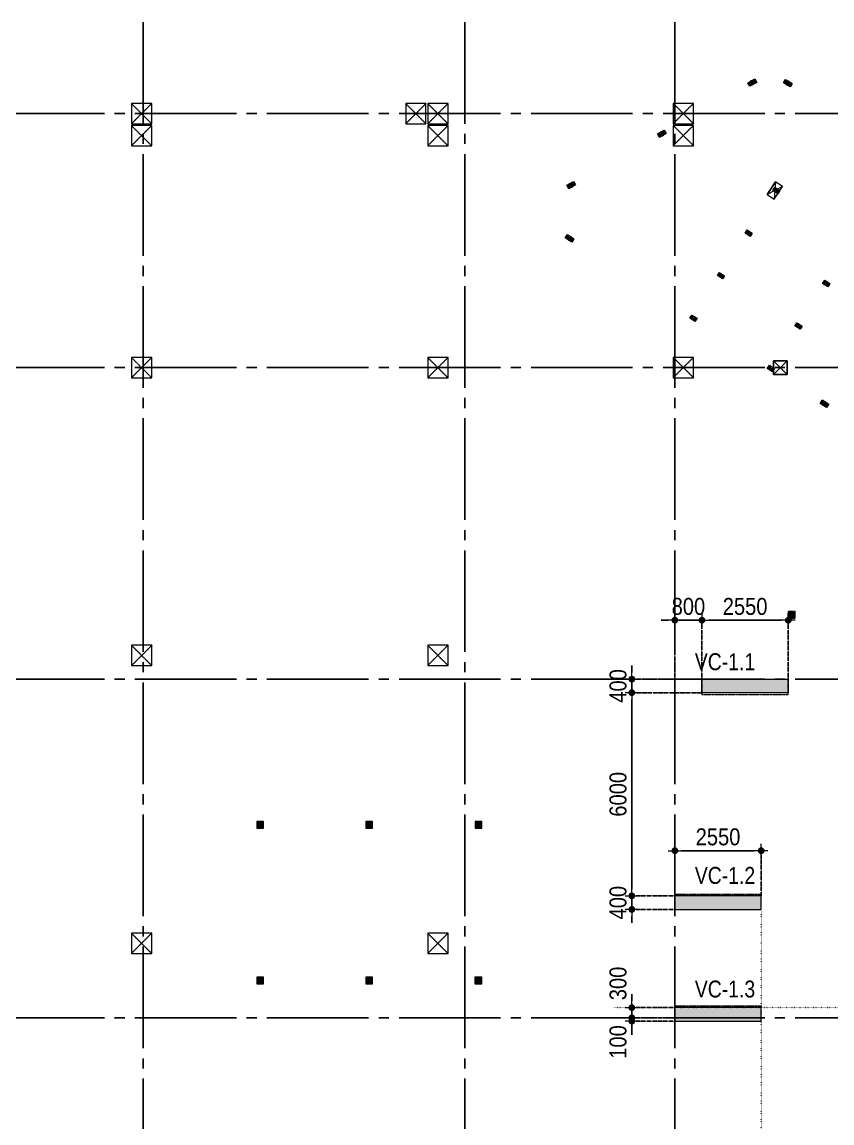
# Model space of a CAD drawing. Header units: millimetres. Extents: x -3973692 to -2843767, y 592734 to 838475.
# Drawn here: x -3490927 to -3467004, y 645725 to 678236 of the extents above; entities that cross this region are included whole.
import ezdxf
from ezdxf.enums import TextEntityAlignment as Align

# ---------------------------------------------------------------- set-up
doc = ezdxf.new("R2010")
doc.units = ezdxf.units.MM
doc.header["$MEASUREMENT"] = 0
doc.header["$PDMODE"] = 3
doc.header["$PDSIZE"] = -20
for name, pattern in [('CHG_XX_Cot_Tang 1$0$CENTER', [20.2, 12.7, -2.5, 2.5, -2.5]), ('CHG_XX_Cot_Tang 1$0$CENTER2', [28.575, 19.05, -3.175, 3.175, -3.175]), ('CHG_XX_Cot_Tang 1$0$MB_Luoi truc$0$HTT Hidden 21', [3, 2, -1]), ('CHG_XX_Luoi truc$0$MB_Luoi truc$0$Center101', [13, 10, -1, 1, -1]), ('DIVIDE2', [15.875, 6.35, -3.175, 0, -3.175, 0, -3.175]), ('DOT2', [0.125, 0, -0.125]), ('HIDDEN5', [2.8375, 1.25, -1.5875])]:
    doc.linetypes.add(name, pattern=pattern)
doc.layers.get('0').update_dxf_attribs({"lineweight": 9})
doc.layers.get('Defpoints').update_dxf_attribs({"color": 10, "lineweight": 0})
for name, color, linetype, lineweight in [("'S_General_Dim_1", 1, 'Continuous', 18), ("'S_General_Divide_3 Intermediate", 3, 'DIVIDE2', 40), ("CHG_XX_Cot_Tang 1$0$'S_Steel_Cont_2 Normal", 2, 'Continuous', 25), ("CHG_XX_Cot_Tang 1$0$'S_Steel_Cont_2 Normal_Plate", 150, 'Continuous', 15), ('CHG_XX_Cot_Tang 1$0$Cot thep', 51, 'Continuous', 15), ('CHG_XX_Cot_Tang 1$0$Net thay Tuong', 3, 'Continuous', 20), ('CHG_XX_Cot_Tang 1$0$NS-Pier', 150, 'Continuous', 9), ('CHG_XX_Cot_Tang 1$0$NS-Pier @ 1', 150, 'Continuous', 9), ('CHG_XX_Cot_Tang 1$0$NS-Pier @ 100', 150, 'Continuous', 9), ('CHG_XX_Cot_Tang 1$0$NS-Pier @ 150 VP1', 150, 'Continuous', 9), ('CHG_XX_Cot_Tang 1$0$NS-Pier @ 150 VP2', 150, 'Continuous', 9), ('CHG_XX_Cot_Tang 1$0$NS-Pier @ 150 VP3', 150, 'Continuous', 9), ('CHG_XX_Cot_Tang 1$0$NS-Pier @ 150 VP4', 150, 'Continuous', 9), ('CHG_XX_Cot_Tang 1$0$NS-Pier @ 150 VP5', 150, 'Continuous', 9), ('CHG_XX_Cot_Tang 1$0$NS-Pier @ 150 VP6', 150, 'Continuous', 9), ('CHG_XX_Cot_Tang 1$0$NS-Pier @ 150 VP7', 150, 'Continuous', 9), ('CHG_XX_Cot_Tang 1$0$NS-Pier @ 150 VP8', 150, 'Continuous', 9), ('CHG_XX_Cot_Tang 1$0$NS-Pier @ 150 VP9', 150, 'Continuous', 9), ('CHG_XX_Cot_Tang 1$0$NS-Pier @ 150 VPModel', 150, 'Continuous', 9), ('CHG_XX_Cot_Tang 1$0$NS-Pier @ 200 VP11', 150, 'Continuous', 9), ('CHG_XX_Cot_Tang 1$0$NS-Pier @ 200 VP12', 150, 'Continuous', 9), ('CHG_XX_Cot_Tang 1$0$NS-Pier @ 200 VP13', 150, 'Continuous', 9), ('CHG_XX_Cot_Tang 1$0$NS-Pier @ 200 VP14', 150, 'Continuous', 9), ('CHG_XX_Cot_Tang 1$0$NS-Pier @ 200 VP15', 150, 'Continuous', 9), ('CHG_XX_Cot_Tang 1$0$NS-Pier @ 200 VP16', 150, 'Continuous', 9), ('CHG_XX_Cot_Tang 1$0$NS-Pier @ 200 VP17', 150, 'Continuous', 9), ('CHG_XX_Cot_Tang 1$0$NS-Pier @ 200 VP18', 150, 'Continuous', 9), ('CHG_XX_Cot_Tang 1$0$NS-Pier @ 200 VP19', 150, 'Continuous', 9), ('CHG_XX_Cot_Tang 1$0$NS-Pier @ 200 VP21', 150, 'Continuous', 9), ('CHG_XX_Cot_Tang 1$0$NS-Pier @ 200 VP22', 150, 'Continuous', 9), ('CHG_XX_Cot_Tang 1$0$NS-Pier @ 200 VP23', 150, 'Continuous', 9), ('CHG_XX_Cot_Tang 1$0$NS-Pier @ 200 VP24', 150, 'Continuous', 9), ('CHG_XX_Cot_Tang 1$0$NS-Pier @ 200 VP25', 150, 'Continuous', 9), ('CHG_XX_Cot_Tang 1$0$NS-Pier @ 200 VP26', 150, 'Continuous', 9), ('CHG_XX_Cot_Tang 1$0$NS-Pier @ 200 VP27', 150, 'Continuous', 9), ('CHG_XX_Cot_Tang 1$0$NS-Pier @ 200 VP28', 150, 'Continuous', 9), ('CHG_XX_Cot_Tang 1$0$NS-Pier @ 200 VP30', 150, 'Continuous', 9), ('CHG_XX_Cot_Tang 1$0$NS-Pier @ 200 VP31', 150, 'Continuous', 9), ('CHG_XX_Cot_Tang 1$0$NS-Pier @ 200 VP32', 150, 'Continuous', 9), ('CHG_XX_Cot_Tang 1$0$NS-Pier @ 200 VP33', 150, 'Continuous', 9), ('CHG_XX_Cot_Tang 1$0$NS-Pier @ 200 VP34', 150, 'Continuous', 9), ('CHG_XX_Cot_Tang 1$0$NS-Pier @ 200 VP35', 150, 'Continuous', 9), ('CHG_XX_Cot_Tang 1$0$NS-Pier @ 200 VP36', 150, 'Continuous', 9), ('CHG_XX_Cot_Tang 1$0$NS-Pier @ 200 VP37', 150, 'Continuous', 9), ('CHG_XX_Cot_Tang 1$0$NS-Pier @ 200 VPModel', 150, 'Continuous', 9), ('CHG_XX_Cot_Tang 1$0$NS-Pier @ 350 VP10', 150, 'Continuous', 9), ('CHG_XX_Cot_Tang 1$0$NS-Pier @ 350 VP20', 150, 'Continuous', 9), ('CHG_XX_Cot_Tang 1$0$NS-Pier @ 350 VP29', 150, 'Continuous', 9), ('CHG_XX_Cot_Tang 1$0$NS-Pier @ 350 VPModel', 150, 'Continuous', 9), ('CHG_XX_Cot_Tang 1$0$S_Concrete_Cont_2 Normal', 2, 'Continuous', 13), ('TEXT', 7, 'Continuous', 15)]:
    doc.layers.add(name, color=color, linetype=linetype, lineweight=lineweight)
for name, color, linetype in [("CHG_XX_Cot_Tang 1$0$'S_Concrete_Center_1", 8, 'CHG_XX_Cot_Tang 1$0$CENTER2'), ("CHG_XX_Cot_Tang 1$0$'S_Steel_ Bold", 8, 'Continuous'), ('CHG_XX_Cot_Tang 1$0$mb_cot tang 1-3$0$Concrete Line', 6, 'Continuous'), ('CHG_XX_Luoi truc$0$Grid', 34, 'Continuous'), ('CHG_XX_Luoi truc$0$Grid Line', 251, 'CHG_XX_Luoi truc$0$MB_Luoi truc$0$Center101'), ('dim', 1, 'Continuous')]:
    doc.layers.add(name, color=color, linetype=linetype)
doc.styles.add('arial', font='arial.ttf', dxfattribs={"width": 0.85})
doc.styles.add('CHG_XX_Luoi truc$0$MB_Luoi truc$0$Grid A-F$0$VNI-HelveCB', font='')
doc.styles.add('TTP-HelCon', font='')
doc.styles.get('CHG_XX_Luoi truc$0$MB_Luoi truc$0$Grid A-F$0$VNI-HelveCB').set_extended_font_data('VNI-Helve-Condense', bold=True)
doc.styles.get('TTP-HelCon').set_extended_font_data('VNI-Helve-Condense')
doc.dimstyles.new('200', dxfattribs={"dimscale": 200, "dimtxt": 2.5, "dimasz": 1, "dimexe": 0, "dimexo": 0, "dimgap": 0.75, "dimtad": 1, "dimdec": 0, "dimrnd": 10, "dimzin": 9, "dimdsep": 46, "dimtxsty": 'arial', "dimblk1": 'DIMDOT', "dimblk2": 'DIMDOT', "dimsah": 1, "dimcen": 2, "dimdle": 3, "dimclre": 8, "dimclrt": 2, "dimadec": 0, "dimazin": 0, "dimtfac": 1, "dimtdec": 0, "dimtix": 1, "dimtmove": 2, "dimatfit": 3, "dimldrblk": 'DIMPIJL', "dimfxl": 1, "dimtvp": 1.8, "dimtolj": 1, "dimtzin": 0, "dimarcsym": 0})

# ---------------------------------------------------------------- blocks, each defined once
blk = doc.blocks.new('CHG_XX_Cot_Tang 1$0$HoBoi_C600x600')
at = {"layer": 'CHG_XX_Cot_Tang 1$0$NS-Pier', "linetype": 'CHG_XX_Cot_Tang 1$0$MB_Luoi truc$0$HTT Hidden 21'}
for p, q in [((300, 300), (-300, -300)), ((-300, 300), (300, -300))]:
    blk.add_line(p, q, dxfattribs=at)
at = {"layer": 'CHG_XX_Cot_Tang 1$0$NS-Pier'}
blk.add_lwpolyline([(300, -300), (300, 300), (-300, 300), (-300, -300)], close=True, dxfattribs=at)
blk = doc.blocks.new('*U3260')
at = {"layer": 'CHG_XX_Cot_Tang 1$0$NS-Pier @ 1'}
h = blk.add_hatch(color=256, dxfattribs=at)
h.dxf.hatch_style = 1
h.paths.add_polyline_path([(400, 0), (0, 0), (0, -2550), (400, -2550)])
at = {"layer": 'CHG_XX_Cot_Tang 1$0$NS-Pier @ 100'}
h = blk.add_hatch(color=256, dxfattribs=at)
h.dxf.hatch_style = 1
h.paths.add_polyline_path([(400, 0), (0, 0), (0, -2550), (400, -2550)])
at = {"layer": 'CHG_XX_Cot_Tang 1$0$NS-Pier @ 150 VP1'}
h = blk.add_hatch(color=256, dxfattribs=at)
h.dxf.hatch_style = 1
h.paths.add_polyline_path([(400, 0), (0, 0), (0, -2550), (400, -2550)])
at = {"layer": 'CHG_XX_Cot_Tang 1$0$NS-Pier @ 150 VP2'}
h = blk.add_hatch(color=256, dxfattribs=at)
h.dxf.hatch_style = 1
h.paths.add_polyline_path([(400, 0), (0, 0), (0, -2550), (400, -2550)])
at = {"layer": 'CHG_XX_Cot_Tang 1$0$NS-Pier @ 150 VP3'}
h = blk.add_hatch(color=256, dxfattribs=at)
h.dxf.hatch_style = 1
h.paths.add_polyline_path([(400, 0), (0, 0), (0, -2550), (400, -2550)])
at = {"layer": 'CHG_XX_Cot_Tang 1$0$NS-Pier @ 150 VP4'}
h = blk.add_hatch(color=256, dxfattribs=at)
h.dxf.hatch_style = 1
h.paths.add_polyline_path([(400, 0), (0, 0), (0, -2550), (400, -2550)])
at = {"layer": 'CHG_XX_Cot_Tang 1$0$NS-Pier @ 150 VP5'}
h = blk.add_hatch(color=256, dxfattribs=at)
h.dxf.hatch_style = 1
h.paths.add_polyline_path([(400, 0), (0, 0), (0, -2550), (400, -2550)])
at = {"layer": 'CHG_XX_Cot_Tang 1$0$NS-Pier @ 150 VP6'}
h = blk.add_hatch(color=256, dxfattribs=at)
h.dxf.hatch_style = 1
h.paths.add_polyline_path([(400, 0), (0, 0), (0, -2550), (400, -2550)])
at = {"layer": 'CHG_XX_Cot_Tang 1$0$NS-Pier @ 150 VP7'}
h = blk.add_hatch(color=256, dxfattribs=at)
h.dxf.hatch_style = 1
h.paths.add_polyline_path([(400, 0), (0, 0), (0, -2550), (400, -2550)])
at = {"layer": 'CHG_XX_Cot_Tang 1$0$NS-Pier @ 150 VP8'}
h = blk.add_hatch(color=256, dxfattribs=at)
h.dxf.hatch_style = 1
h.paths.add_polyline_path([(400, 0), (0, 0), (0, -2550), (400, -2550)])
at = {"layer": 'CHG_XX_Cot_Tang 1$0$NS-Pier @ 150 VP9'}
h = blk.add_hatch(color=256, dxfattribs=at)
h.dxf.hatch_style = 1
h.paths.add_polyline_path([(400, 0), (0, 0), (0, -2550), (400, -2550)])
at = {"layer": 'CHG_XX_Cot_Tang 1$0$NS-Pier @ 150 VPModel'}
h = blk.add_hatch(color=256, dxfattribs=at)
h.dxf.hatch_style = 1
h.paths.add_polyline_path([(400, 0), (0, 0), (0, -2550), (400, -2550)])
at = {"layer": 'CHG_XX_Cot_Tang 1$0$NS-Pier @ 200 VP11'}
h = blk.add_hatch(color=256, dxfattribs=at)
h.dxf.hatch_style = 1
h.paths.add_polyline_path([(400, 0), (0, 0), (0, -2550), (400, -2550)])
at = {"layer": 'CHG_XX_Cot_Tang 1$0$NS-Pier @ 200 VP12'}
h = blk.add_hatch(color=256, dxfattribs=at)
h.dxf.hatch_style = 1
h.paths.add_polyline_path([(400, 0), (0, 0), (0, -2550), (400, -2550)])
at = {"layer": 'CHG_XX_Cot_Tang 1$0$NS-Pier @ 200 VP13'}
h = blk.add_hatch(color=256, dxfattribs=at)
h.dxf.hatch_style = 1
h.paths.add_polyline_path([(400, 0), (0, 0), (0, -2550), (400, -2550)])
at = {"layer": 'CHG_XX_Cot_Tang 1$0$NS-Pier @ 200 VP14'}
h = blk.add_hatch(color=256, dxfattribs=at)
h.dxf.hatch_style = 1
h.paths.add_polyline_path([(400, 0), (0, 0), (0, -2550), (400, -2550)])
at = {"layer": 'CHG_XX_Cot_Tang 1$0$NS-Pier @ 200 VP15'}
h = blk.add_hatch(color=256, dxfattribs=at)
h.dxf.hatch_style = 1
h.paths.add_polyline_path([(400, 0), (0, 0), (0, -2550), (400, -2550)])
at = {"layer": 'CHG_XX_Cot_Tang 1$0$NS-Pier @ 200 VP16'}
h = blk.add_hatch(color=256, dxfattribs=at)
h.dxf.hatch_style = 1
h.paths.add_polyline_path([(400, 0), (0, 0), (0, -2550), (400, -2550)])
at = {"layer": 'CHG_XX_Cot_Tang 1$0$NS-Pier @ 200 VP17'}
h = blk.add_hatch(color=256, dxfattribs=at)
h.dxf.hatch_style = 1
h.paths.add_polyline_path([(400, 0), (0, 0), (0, -2550), (400, -2550)])
at = {"layer": 'CHG_XX_Cot_Tang 1$0$NS-Pier @ 200 VP18'}
h = blk.add_hatch(color=256, dxfattribs=at)
h.dxf.hatch_style = 1
h.paths.add_polyline_path([(400, 0), (0, 0), (0, -2550), (400, -2550)])
at = {"layer": 'CHG_XX_Cot_Tang 1$0$NS-Pier @ 200 VP19'}
h = blk.add_hatch(color=256, dxfattribs=at)
h.dxf.hatch_style = 1
h.paths.add_polyline_path([(400, 0), (0, 0), (0, -2550), (400, -2550)])
at = {"layer": 'CHG_XX_Cot_Tang 1$0$NS-Pier @ 200 VP21'}
h = blk.add_hatch(color=256, dxfattribs=at)
h.dxf.hatch_style = 1
h.paths.add_polyline_path([(400, 0), (0, 0), (0, -2550), (400, -2550)])
at = {"layer": 'CHG_XX_Cot_Tang 1$0$NS-Pier @ 200 VP22'}
h = blk.add_hatch(color=256, dxfattribs=at)
h.dxf.hatch_style = 1
h.paths.add_polyline_path([(400, 0), (0, 0), (0, -2550), (400, -2550)])
at = {"layer": 'CHG_XX_Cot_Tang 1$0$NS-Pier @ 200 VP23'}
h = blk.add_hatch(color=256, dxfattribs=at)
h.dxf.hatch_style = 1
h.paths.add_polyline_path([(400, 0), (0, 0), (0, -2550), (400, -2550)])
at = {"layer": 'CHG_XX_Cot_Tang 1$0$NS-Pier @ 200 VP24'}
h = blk.add_hatch(color=256, dxfattribs=at)
h.dxf.hatch_style = 1
h.paths.add_polyline_path([(400, 0), (0, 0), (0, -2550), (400, -2550)])
at = {"layer": 'CHG_XX_Cot_Tang 1$0$NS-Pier @ 200 VP25'}
h = blk.add_hatch(color=256, dxfattribs=at)
h.dxf.hatch_style = 1
h.paths.add_polyline_path([(400, 0), (0, 0), (0, -2550), (400, -2550)])
at = {"layer": 'CHG_XX_Cot_Tang 1$0$NS-Pier @ 200 VP26'}
h = blk.add_hatch(color=256, dxfattribs=at)
h.dxf.hatch_style = 1
h.paths.add_polyline_path([(400, 0), (0, 0), (0, -2550), (400, -2550)])
at = {"layer": 'CHG_XX_Cot_Tang 1$0$NS-Pier @ 200 VP27'}
h = blk.add_hatch(color=256, dxfattribs=at)
h.dxf.hatch_style = 1
h.paths.add_polyline_path([(400, 0), (0, 0), (0, -2550), (400, -2550)])
at = {"layer": 'CHG_XX_Cot_Tang 1$0$NS-Pier @ 200 VP28'}
h = blk.add_hatch(color=256, dxfattribs=at)
h.dxf.hatch_style = 1
h.paths.add_polyline_path([(400, 0), (0, 0), (0, -2550), (400, -2550)])
at = {"layer": 'CHG_XX_Cot_Tang 1$0$NS-Pier @ 200 VP30'}
h = blk.add_hatch(color=256, dxfattribs=at)
h.dxf.hatch_style = 1
h.paths.add_polyline_path([(400, 0), (0, 0), (0, -2550), (400, -2550)])
at = {"layer": 'CHG_XX_Cot_Tang 1$0$NS-Pier @ 200 VP31'}
h = blk.add_hatch(color=256, dxfattribs=at)
h.dxf.hatch_style = 1
h.paths.add_polyline_path([(400, 0), (0, 0), (0, -2550), (400, -2550)])
at = {"layer": 'CHG_XX_Cot_Tang 1$0$NS-Pier @ 200 VP32'}
h = blk.add_hatch(color=256, dxfattribs=at)
h.dxf.hatch_style = 1
h.paths.add_polyline_path([(400, 0), (0, 0), (0, -2550), (400, -2550)])
at = {"layer": 'CHG_XX_Cot_Tang 1$0$NS-Pier @ 200 VP33'}
h = blk.add_hatch(color=256, dxfattribs=at)
h.dxf.hatch_style = 1
h.paths.add_polyline_path([(400, 0), (0, 0), (0, -2550), (400, -2550)])
at = {"layer": 'CHG_XX_Cot_Tang 1$0$NS-Pier @ 200 VP34'}
h = blk.add_hatch(color=256, dxfattribs=at)
h.dxf.hatch_style = 1
h.paths.add_polyline_path([(400, 0), (0, 0), (0, -2550), (400, -2550)])
at = {"layer": 'CHG_XX_Cot_Tang 1$0$NS-Pier @ 200 VP35'}
h = blk.add_hatch(color=256, dxfattribs=at)
h.dxf.hatch_style = 1
h.paths.add_polyline_path([(400, 0), (0, 0), (0, -2550), (400, -2550)])
at = {"layer": 'CHG_XX_Cot_Tang 1$0$NS-Pier @ 200 VP36'}
h = blk.add_hatch(color=256, dxfattribs=at)
h.dxf.hatch_style = 1
h.paths.add_polyline_path([(400, 0), (0, 0), (0, -2550), (400, -2550)])
at = {"layer": 'CHG_XX_Cot_Tang 1$0$NS-Pier @ 200 VP37'}
h = blk.add_hatch(color=256, dxfattribs=at)
h.dxf.hatch_style = 1
h.paths.add_polyline_path([(400, 0), (0, 0), (0, -2550), (400, -2550)])
at = {"layer": 'CHG_XX_Cot_Tang 1$0$NS-Pier @ 200 VPModel'}
h = blk.add_hatch(color=256, dxfattribs=at)
h.dxf.hatch_style = 1
h.paths.add_polyline_path([(400, 0), (0, 0), (0, -2550), (400, -2550)])
at = {"layer": 'CHG_XX_Cot_Tang 1$0$NS-Pier @ 350 VP10'}
h = blk.add_hatch(color=256, dxfattribs=at)
h.dxf.hatch_style = 1
h.paths.add_polyline_path([(400, 0), (0, 0), (0, -2550), (400, -2550)])
at = {"layer": 'CHG_XX_Cot_Tang 1$0$NS-Pier @ 350 VP20'}
h = blk.add_hatch(color=256, dxfattribs=at)
h.dxf.hatch_style = 1
h.paths.add_polyline_path([(400, 0), (0, 0), (0, -2550), (400, -2550)])
at = {"layer": 'CHG_XX_Cot_Tang 1$0$NS-Pier @ 350 VP29'}
h = blk.add_hatch(color=256, dxfattribs=at)
h.dxf.hatch_style = 1
h.paths.add_polyline_path([(400, 0), (0, 0), (0, -2550), (400, -2550)])
at = {"layer": 'CHG_XX_Cot_Tang 1$0$NS-Pier @ 350 VPModel'}
h = blk.add_hatch(color=256, dxfattribs=at)
h.dxf.hatch_style = 1
h.paths.add_polyline_path([(400, 0), (0, 0), (0, -2550), (400, -2550)])
blk = doc.blocks.new('CHG_XX_Cot_Tang 1$0$Block A_C450x2250')
at = {"layer": 'CHG_XX_Cot_Tang 1$0$NS-Pier', "color": 9, "linetype": 'CHG_XX_Cot_Tang 1$0$MB_Luoi truc$0$HTT Hidden 21'}
blk.add_lwpolyline([(0, 0), (-50, 0), (-50, -2550), (0, -2550)], dxfattribs=at)
at = {"layer": 'CHG_XX_Cot_Tang 1$0$NS-Pier'}
blk.add_lwpolyline([(400, -2550), (0, -2550), (0, 0), (400, 0)], close=True, dxfattribs=at)
blk.add_blockref('*U3260', (0, 0), dxfattribs=at)
blk = doc.blocks.new('*U2973')
at = {"layer": "CHG_XX_Cot_Tang 1$0$'S_Steel_ Bold", "linetype": 'CHG_XX_Cot_Tang 1$0$CENTER', "ltscale": 0.05}
for p, q in [((-13, 0), (13, 0)), ((0, 13), (0, -13))]:
    blk.add_line(p, q, dxfattribs=at)
at = {"layer": "CHG_XX_Cot_Tang 1$0$'S_Steel_ Bold", "color": 1}
blk.add_circle((0, 0), 7, dxfattribs=at)
blk = doc.blocks.new('CHG_XX_Cot_Tang 1$0$A$C42BB3C5E')
at = {"color": 8, "linetype": 'CHG_XX_Cot_Tang 1$0$MB_Luoi truc$0$HTT Hidden 21'}
blk.add_lwpolyline([(-75, -113), (125, -113), (125, 87), (-75, 87)], close=True, dxfattribs=at)
at = {"layer": "CHG_XX_Cot_Tang 1$0$'S_Concrete_Center_1"}
for p, q in [((25, 63), (25, -88)), ((125, -13), (-83, -13))]:
    blk.add_line(p, q, dxfattribs=at)
at = {"layer": "CHG_XX_Cot_Tang 1$0$'S_Steel_Cont_2 Normal"}
blk.add_lwpolyline([(-37, -15, 0.414214), (-43, -21), (-43, -50), (-50, -50), (-50, 25), (-43, 25), (-43, -4, 0.414214), (-37, -10), (87, -10, 0.414214), (93, -4), (93, 25), (100, 25), (100, -50), (93, -50), (93, -21, 0.414214), (87, -15)], format="xyb", close=True, dxfattribs=at)
at = {"layer": "CHG_XX_Cot_Tang 1$0$'S_Steel_Cont_2 Normal_Plate"}
blk.add_lwpolyline([(115, 45), (115, -70), (-65, -70), (-65, 45)], close=True, dxfattribs=at)
at = {"layer": "CHG_XX_Cot_Tang 1$0$'S_Steel_ Bold"}
for p in [(-10, 20), (60, 20)]:
    blk.add_blockref('*U2973', p, dxfattribs=at)
at = {"layer": "CHG_XX_Cot_Tang 1$0$'S_Steel_ Bold", "xscale": -1, "rotation": 180}
for p in [(-10, -45), (60, -45)]:
    blk.add_blockref('*U2973', p, dxfattribs=at)
blk = doc.blocks.new('CHG_XX_Cot_Tang 1$0$net pergola')
at = {"layer": 'CHG_XX_Cot_Tang 1$0$Net thay Tuong', "rotation": 270}
blk.add_blockref('CHG_XX_Cot_Tang 1$0$A$C42BB3C5E', (45894, -725), dxfattribs=at)
blk = doc.blocks.new('CHG_XX_Cot_Tang 1$0$cot thong gio')
at = {"layer": 'CHG_XX_Cot_Tang 1$0$S_Concrete_Cont_2 Normal', "color": 3, "ltscale": 0.8}
blk.add_lwpolyline([(-100, -70), (100, -70), (100, 130), (-100, 130)], close=True, dxfattribs=at)
blk.add_solid([(-100, 130), (-100, -70), (100, 130), (100, -70)], dxfattribs=at)
blk = doc.blocks.new('*U2841')
at = {"layer": 'CHG_XX_Luoi truc$0$Grid Line'}
blk.add_line((0, 0), (0, 608), dxfattribs=at)
at = {"layer": 'CHG_XX_Luoi truc$0$Grid', "lineweight": -2, "style": 'CHG_XX_Luoi truc$0$MB_Luoi truc$0$Grid A-F$0$VNI-HelveCB'}
for tag, p in [('GRIDSUB', (0, 617)), ('GRID', (0, -9))]:
    blk.add_attdef(tag, text='', height=5, dxfattribs=at).set_placement(p, align=Align.MIDDLE)
blk = doc.blocks.new('*U2846')
at = {"layer": 'CHG_XX_Luoi truc$0$Grid Line'}
blk.add_line((0, 0), (0, 608), dxfattribs=at)
at = {"layer": 'CHG_XX_Luoi truc$0$Grid', "lineweight": -2, "style": 'CHG_XX_Luoi truc$0$MB_Luoi truc$0$Grid A-F$0$VNI-HelveCB'}
for tag, p in [('GRIDSUB', (0, 617)), ('GRID', (0, -9))]:
    blk.add_attdef(tag, text='', height=5, dxfattribs=at).set_placement(p, align=Align.MIDDLE)
blk = doc.blocks.new('*U2843')
at = {"layer": 'CHG_XX_Luoi truc$0$Grid Line'}
blk.add_line((0, 0), (0, 438), dxfattribs=at)
at = {"layer": 'CHG_XX_Luoi truc$0$Grid', "lineweight": -2, "style": 'CHG_XX_Luoi truc$0$MB_Luoi truc$0$Grid A-F$0$VNI-HelveCB'}
for tag, p in [('GRIDSUB', (0, 447)), ('GRID', (0, -9))]:
    blk.add_attdef(tag, text='', height=5, dxfattribs=at).set_placement(p, align=Align.MIDDLE)
blk = doc.blocks.new('CHG_XX_Luoi truc')
at = {"layer": 'CHG_XX_Luoi truc$0$Grid', "xscale": 300, "yscale": 300, "zscale": 300}
for name, p in [('*U2846', (61150, -12747)), ('*U2841', (70650, -12747)), ('*U2841', (76850, -12747))]:
    blk.add_blockref(name, p, dxfattribs=at)
at = {"layer": 'CHG_XX_Luoi truc$0$Grid', "xscale": 300.0000000000013, "yscale": 300.0000000000013, "zscale": 300.0000000000013, "rotation": 90}
for p in [(110703, 65550), (110703, 58050), (110703, 48850), (110703, 38850)]:
    blk.add_blockref('*U2843', p, dxfattribs=at)
blk = doc.blocks.new('CHG_XX_Cot_Tang 1$0$ColumnSteelStaire')
at = {"layer": "CHG_XX_Cot_Tang 1$0$'S_Concrete_Center_1"}
for p, q in [((28, 100), (-128, 100)), ((-50, -25), (-50, 208))]:
    blk.add_line(p, q, dxfattribs=at)
at = {"layer": "CHG_XX_Cot_Tang 1$0$'S_Steel_Cont_2 Normal"}
blk.add_lwpolyline([(-100, 191), (-60, 191, -0.414214), (-53, 184), (-53, 16, -0.414214), (-60, 9), (-100, 9), (-100, 0), (0, 0), (0, 9), (-40, 9, -0.414214), (-47, 16), (-47, 184, -0.414214), (-40, 191), (0, 191), (0, 200), (-100, 200), (-100, 191)], format="xyb", dxfattribs=at)
at = {"layer": "CHG_XX_Cot_Tang 1$0$'S_Steel_Cont_2 Normal_Plate"}
blk.add_lwpolyline([(10, -15), (-110, -15), (-110, 215), (10, 215)], close=True, dxfattribs=at)
at = {"layer": 'Defpoints', "color": 8, "linetype": 'CHG_XX_Cot_Tang 1$0$MB_Luoi truc$0$HTT Hidden 21'}
blk.add_line((-50, -25), (-50, 200), dxfattribs=at)
at = {"layer": "CHG_XX_Cot_Tang 1$0$'S_Steel_ Bold", "xscale": -1, "rotation": 90}
for p in [(-83, 155), (-83, 45)]:
    blk.add_blockref('*U2973', p, dxfattribs=at)
at = {"layer": "CHG_XX_Cot_Tang 1$0$'S_Steel_ Bold", "rotation": 270}
for p in [(-17, 155), (-17, 45)]:
    blk.add_blockref('*U2973', p, dxfattribs=at)
blk = doc.blocks.new('CHG_XX_Cot_Tang 1$0$ColumnSteelStaireIn')
at = {"layer": "CHG_XX_Cot_Tang 1$0$'S_Concrete_Center_1"}
blk.add_line((0, 175), (0, -33), dxfattribs=at)
at = {"layer": "CHG_XX_Cot_Tang 1$0$'S_Steel_Cont_2 Normal"}
blk.add_lwpolyline([(2, 13, 0.414214), (8, 7), (38, 7), (38, 0), (-38, 0), (-38, 7), (-8, 7, 0.414214), (-2, 13), (-2, 137, 0.414214), (-8, 143), (-38, 143), (-38, 150), (38, 150), (38, 143), (8, 143, 0.414214), (2, 137)], format="xyb", close=True, dxfattribs=at)
at = {"layer": "CHG_XX_Cot_Tang 1$0$'S_Steel_Cont_2 Normal_Plate"}
blk.add_lwpolyline([(-58, 165), (58, 165), (58, -15), (-58, -15)], close=True, dxfattribs=at)
at = {"layer": "CHG_XX_Cot_Tang 1$0$'S_Steel_ Bold", "rotation": 90}
for p in [(-33, 110), (-33, 40)]:
    blk.add_blockref('*U2973', p, dxfattribs=at)
at = {"layer": "CHG_XX_Cot_Tang 1$0$'S_Steel_ Bold", "xscale": -1, "rotation": 270}
for p in [(33, 110), (33, 40)]:
    blk.add_blockref('*U2973', p, dxfattribs=at)
blk = doc.blocks.new('CHG_XX_Cot_Tang 1$0$ColumnSteelStaireSet')
at = {"layer": 'Defpoints', "color": 8, "linetype": 'CHG_XX_Cot_Tang 1$0$MB_Luoi truc$0$HTT Hidden 21'}
for name, p, rotation in [('CHG_XX_Cot_Tang 1$0$ColumnSteelStaire', (36804, -47571), 299.5070211497888), ('CHG_XX_Cot_Tang 1$0$ColumnSteelStaire', (37802, -47487), 238.3811464268702), ('CHG_XX_Cot_Tang 1$0$ColumnSteelStaire', (34130, -49084), 299.5070211498163), ('CHG_XX_Cot_Tang 1$0$ColumnSteelStaire', (31455, -50598), 299.5070211493094), ('CHG_XX_Cot_Tang 1$0$ColumnSteelStaireIn', (37639, -50705), 57.02504360744489), ('CHG_XX_Cot_Tang 1$0$ColumnSteelStaire', (31581, -52091), 57.02504359111084), ('CHG_XX_Cot_Tang 1$0$ColumnSteelStaireIn', (36822, -51963), 57.02504360744042), ('CHG_XX_Cot_Tang 1$0$ColumnSteelStaireIn', (36006, -53221), 57.02504360744042), ('CHG_XX_Cot_Tang 1$0$ColumnSteelStaireIn', (39113, -53449), 57.02504360744042), ('CHG_XX_Cot_Tang 1$0$ColumnSteelStaireIn', (35189, -54480), 57.02504360745465), ('CHG_XX_Cot_Tang 1$0$ColumnSteelStaireIn', (38296, -54707), 57.02504360744489), ('CHG_XX_Cot_Tang 1$0$ColumnSteelStaireIn', (37480, -55966), 57.02504360745841), ('CHG_XX_Cot_Tang 1$0$ColumnSteelStaire', (39109, -56975), 57.02504360054385)]:
    blk.add_blockref(name, p, dxfattribs=dict(at, rotation=rotation))
blk = doc.blocks.new('CHG_XX_Cot_Tang 1')
at = {"layer": 'CHG_XX_Cot_Tang 1$0$mb_cot tang 1-3$0$Concrete Line'}
for p, q in [((79763.9, 57850), (80163.9, 58250)), ((79763.9, 58250), (80163.9, 57850))]:
    blk.add_line(p, q, dxfattribs=at)
blk.add_lwpolyline([(79763.9, 58250), (80163.9, 58250), (80163.9, 57850), (79763.9, 57850)], close=True, dxfattribs=at)
at = {"layer": 'CHG_XX_Cot_Tang 1$0$NS-Pier'}
blk.add_lwpolyline([(80030.4, 63398.6), (79820.7, 63534.7), (79575.7, 63157.1), (79784.9, 63021.7), (80030.4, 63398.6), (79575.7, 63157.1), (79820.7, 63534.7), (79784.9, 63021.7)], dxfattribs=at)
at = {"layer": 'CHG_XX_Cot_Tang 1$0$Cot thep'}
blk.add_blockref('CHG_XX_Cot_Tang 1$0$net pergola', (34418.2, 51500), dxfattribs=at)
at = {"layer": 'CHG_XX_Cot_Tang 1$0$mb_cot tang 1-3$0$Concrete Line'}
for p in [(61100, 65550), (69200, 65550), (69850, 65550), (77100, 65550), (61100, 64900), (69850, 64900), (77100, 64900), (61100, 58050), (69850, 58050), (77100, 58050), (61100, 49550), (69850, 49550), (61100, 41050), (69850, 41050)]:
    blk.add_blockref('CHG_XX_Cot_Tang 1$0$HoBoi_C600x600', p, dxfattribs=at)
at = {"layer": 'CHG_XX_Cot_Tang 1$0$NS-Pier'}
blk.add_blockref('CHG_XX_Luoi truc', (0, 0), dxfattribs=at)
at = {"layer": 'CHG_XX_Cot_Tang 1$0$NS-Pier', "rotation": 90.00000000000001}
blk.add_blockref('CHG_XX_Cot_Tang 1$0$Block A_C450x2250', (77650, 48450), dxfattribs=at)
at = {"layer": 'CHG_XX_Cot_Tang 1$0$NS-Pier', "xscale": -1, "rotation": 90}
for p in [(76850, 42450), (76850, 39150)]:
    blk.add_blockref('CHG_XX_Cot_Tang 1$0$Block A_C450x2250', p, dxfattribs=at)
at = {"layer": 'CHG_XX_Cot_Tang 1$0$S_Concrete_Cont_2 Normal'}
for p in [(64600, 44519.5), (67824, 44519.5), (71048, 44519.5), (64599.9, 39920), (67823.9, 39920), (71045.1, 39919.6)]:
    blk.add_blockref('CHG_XX_Cot_Tang 1$0$cot thong gio', p, dxfattribs=at)
at = {"layer": 'Defpoints', "color": 8, "linetype": 'CHG_XX_Cot_Tang 1$0$MB_Luoi truc$0$HTT Hidden 21'}
blk.add_blockref('CHG_XX_Cot_Tang 1$0$ColumnSteelStaireSet', (42270.9, 113944.6), dxfattribs=at)
blk = doc.blocks.new('DIMDOT')
for p, q in [((1, 0), (-1, 0)), ((0, -1), (0, 1))]:
    blk.add_line(p, q)
at = {"const_width": 0.5}
blk.add_lwpolyline([(-0.25, 0, 1), (0.25, 0, 1)], format="xyb", close=True, dxfattribs=at)
blk = doc.blocks.new('*D184')
at = {"layer": "'S_General_Dim_1", "color": 0, "lineweight": -2, "transparency": 16777216}
for p, q in [((-3472916, 659031), (-3472916, 659231)), ((-3472916, 658831), (-3472916, 658431)), ((-3472916, 658231), (-3472916, 658031))]:
    blk.add_line(p, q, dxfattribs=at)
at = {"layer": "'S_General_Dim_1", "color": 8, "linetype": 'HIDDEN5', "lineweight": -2, "transparency": 16777216}
for p, q in [((-3470845, 658831), (-3472916, 658831)), ((-3470845, 658431), (-3472916, 658431))]:
    blk.add_line(p, q, dxfattribs=at)
at = {"layer": 'Defpoints', "color": 0, "transparency": 16777216}
for p in [(-3470845, 658831), (-3472916, 658431), (-3470845, 658431)]:
    blk.add_point(p, dxfattribs=at)
at = {"layer": "'S_General_Dim_1", "color": 0, "lineweight": -2, "transparency": 16777216, "xscale": 200, "yscale": 200, "zscale": 200}
for p, rotation in [((-3472916, 658831), 270), ((-3472916, 658431), 90)]:
    blk.add_blockref('DIMDOT', p, dxfattribs=dict(at, rotation=rotation))
at = {"layer": "'S_General_Dim_1", "color": 2, "transparency": 16777216, "insert": (-3473322, 658631), "char_height": 500, "attachment_point": 5, "rotation": 90, "style": 'arial'}
blk.add_mtext('\\A1;400', dxfattribs=at)
blk = doc.blocks.new('DIMPIJL')
at = {"linetype": 'ByBlock'}
blk.add_solid([(-2.5, 0.42), (-2.5, -0.42), (0, 0)], dxfattribs=at)
blk = doc.blocks.new('*D185')
at = {"layer": "'S_General_Dim_1", "color": 8, "linetype": 'HIDDEN5', "lineweight": -2, "transparency": 16777216}
for p, q in [((-3470845, 658431), (-3472916, 658431)), ((-3471645, 652431), (-3472916, 652431))]:
    blk.add_line(p, q, dxfattribs=at)
at = {"layer": "'S_General_Dim_1", "color": 0, "lineweight": -2, "transparency": 16777216}
blk.add_line((-3472916, 658231), (-3472916, 652631), dxfattribs=at)
at = {"layer": 'Defpoints', "color": 0, "transparency": 16777216}
for p in [(-3470845, 658431), (-3472916, 652431), (-3471645, 652431)]:
    blk.add_point(p, dxfattribs=at)
at = {"layer": "'S_General_Dim_1", "color": 0, "lineweight": -2, "transparency": 16777216, "xscale": 200, "yscale": 200, "zscale": 200}
for p, rotation in [((-3472916, 658431), 90), ((-3472916, 652431), 270)]:
    blk.add_blockref('DIMDOT', p, dxfattribs=dict(at, rotation=rotation))
at = {"layer": "'S_General_Dim_1", "color": 2, "transparency": 16777216, "insert": (-3473322, 655431), "char_height": 500, "attachment_point": 5, "rotation": 90, "style": 'arial'}
blk.add_mtext('\\A1;6000', dxfattribs=at)
blk = doc.blocks.new('*D186')
at = {"layer": "'S_General_Dim_1", "color": 0, "lineweight": -2, "transparency": 16777216}
for p, q in [((-3472916, 652631), (-3472916, 652831)), ((-3472916, 652431), (-3472916, 652031)), ((-3472916, 651831), (-3472916, 651631))]:
    blk.add_line(p, q, dxfattribs=at)
at = {"layer": "'S_General_Dim_1", "color": 8, "linetype": 'HIDDEN5', "lineweight": -2, "transparency": 16777216}
for p, q in [((-3471645, 652431), (-3472916, 652431)), ((-3471645, 652031), (-3472916, 652031))]:
    blk.add_line(p, q, dxfattribs=at)
at = {"layer": 'Defpoints', "color": 0, "transparency": 16777216}
for p in [(-3471645, 652431), (-3472916, 652031), (-3471645, 652031)]:
    blk.add_point(p, dxfattribs=at)
at = {"layer": "'S_General_Dim_1", "color": 0, "lineweight": -2, "transparency": 16777216, "xscale": 200, "yscale": 200, "zscale": 200}
for p, rotation in [((-3472916, 652431), 270), ((-3472916, 652031), 90)]:
    blk.add_blockref('DIMDOT', p, dxfattribs=dict(at, rotation=rotation))
at = {"layer": "'S_General_Dim_1", "color": 2, "transparency": 16777216, "insert": (-3473322, 652231), "char_height": 500, "attachment_point": 5, "rotation": 90, "style": 'arial'}
blk.add_mtext('\\A1;400', dxfattribs=at)
blk = doc.blocks.new('*D187')
at = {"layer": "'S_General_Dim_1", "color": 0, "lineweight": -2, "transparency": 16777216}
for p, q in [((-3472916, 649331), (-3472916, 649531)), ((-3472916, 649131), (-3472916, 648831)), ((-3472916, 648631), (-3472916, 648431))]:
    blk.add_line(p, q, dxfattribs=at)
at = {"layer": "'S_General_Dim_1", "color": 8, "linetype": 'HIDDEN5', "lineweight": -2, "transparency": 16777216}
for p, q in [((-3471645, 649131), (-3472916, 649131)), ((-3471645, 648831), (-3472916, 648831))]:
    blk.add_line(p, q, dxfattribs=at)
at = {"layer": 'Defpoints', "color": 0, "transparency": 16777216}
for p in [(-3471645, 649131), (-3472916, 648831), (-3471645, 648831)]:
    blk.add_point(p, dxfattribs=at)
at = {"layer": "'S_General_Dim_1", "color": 0, "lineweight": -2, "transparency": 16777216, "xscale": 200, "yscale": 200, "zscale": 200}
for p, rotation in [((-3472916, 649131), 270), ((-3472916, 648831), 90)]:
    blk.add_blockref('DIMDOT', p, dxfattribs=dict(at, rotation=rotation))
at = {"layer": "'S_General_Dim_1", "color": 2, "transparency": 16777216, "insert": (-3473322, 649846), "char_height": 500, "attachment_point": 5, "rotation": 90, "style": 'arial'}
blk.add_mtext('\\A1;300', dxfattribs=at)
blk = doc.blocks.new('*D188')
at = {"layer": "'S_General_Dim_1", "color": 0, "lineweight": -2, "transparency": 16777216}
for p, q in [((-3472916, 649031), (-3472916, 649231)), ((-3472916, 648831), (-3472916, 648731)), ((-3472916, 648531), (-3472916, 648331))]:
    blk.add_line(p, q, dxfattribs=at)
at = {"layer": "'S_General_Dim_1", "color": 8, "linetype": 'HIDDEN5', "lineweight": -2, "transparency": 16777216}
for p, q in [((-3471645, 648831), (-3472916, 648831)), ((-3471645, 648731), (-3472916, 648731))]:
    blk.add_line(p, q, dxfattribs=at)
at = {"layer": 'Defpoints', "color": 0, "transparency": 16777216}
for p in [(-3472916, 648731), (-3471645, 648831), (-3471645, 648731)]:
    blk.add_point(p, dxfattribs=at)
at = {"layer": "'S_General_Dim_1", "color": 0, "lineweight": -2, "transparency": 16777216, "xscale": 200, "yscale": 200, "zscale": 200}
for p, rotation in [((-3472916, 648831), 270), ((-3472916, 648731), 90)]:
    blk.add_blockref('DIMDOT', p, dxfattribs=dict(at, rotation=rotation))
at = {"layer": "'S_General_Dim_1", "color": 2, "transparency": 16777216, "insert": (-3473322, 648117), "char_height": 500, "attachment_point": 5, "rotation": 90, "style": 'arial'}
blk.add_mtext('\\A1;100', dxfattribs=at)
blk = doc.blocks.new('*D253')
at = {"layer": "'S_General_Dim_1", "color": 0, "lineweight": -2, "transparency": 16777216}
for p, q in [((-3471845, 660571), (-3472045, 660571)), ((-3471645, 660571), (-3470845, 660571)), ((-3470645, 660571), (-3470445, 660571))]:
    blk.add_line(p, q, dxfattribs=at)
at = {"layer": "'S_General_Dim_1", "color": 8, "linetype": 'HIDDEN5', "lineweight": -2, "transparency": 16777216}
for p, q in [((-3471645, 658011), (-3471645, 660571)), ((-3470845, 658431), (-3470845, 660571))]:
    blk.add_line(p, q, dxfattribs=at)
at = {"layer": 'Defpoints', "color": 0, "transparency": 16777216}
for p in [(-3470845, 660571), (-3470845, 658431), (-3471645, 658011)]:
    blk.add_point(p, dxfattribs=at)
at = {"layer": "'S_General_Dim_1", "color": 0, "lineweight": -2, "transparency": 16777216, "xscale": 200, "yscale": 200, "zscale": 200}
blk.add_blockref('DIMDOT', (-3471645, 660571), dxfattribs=at)
at = {"layer": "'S_General_Dim_1", "color": 0, "lineweight": -2, "transparency": 16777216, "xscale": 200, "yscale": 200, "zscale": 200, "rotation": 180}
blk.add_blockref('DIMDOT', (-3470845, 660571), dxfattribs=at)
at = {"layer": "'S_General_Dim_1", "color": 2, "transparency": 16777216, "insert": (-3471245, 660976), "char_height": 500, "attachment_point": 5, "style": 'arial'}
blk.add_mtext('\\A1;800', dxfattribs=at)
blk = doc.blocks.new('*D254')
at = {"layer": "'S_General_Dim_1", "color": 8, "linetype": 'HIDDEN5', "lineweight": -2, "transparency": 16777216}
for p, q in [((-3470845, 658431), (-3470845, 660571)), ((-3468295, 658431), (-3468295, 660571))]:
    blk.add_line(p, q, dxfattribs=at)
at = {"layer": "'S_General_Dim_1", "color": 0, "lineweight": -2, "transparency": 16777216}
blk.add_line((-3470645, 660571), (-3468495, 660571), dxfattribs=at)
at = {"layer": 'Defpoints', "color": 0, "transparency": 16777216}
for p in [(-3468295, 660571), (-3470845, 658431), (-3468295, 658431)]:
    blk.add_point(p, dxfattribs=at)
at = {"layer": "'S_General_Dim_1", "color": 0, "lineweight": -2, "transparency": 16777216, "xscale": 200, "yscale": 200, "zscale": 200, "rotation": 180}
blk.add_blockref('DIMDOT', (-3470845, 660571), dxfattribs=at)
at = {"layer": "'S_General_Dim_1", "color": 0, "lineweight": -2, "transparency": 16777216, "xscale": 200, "yscale": 200, "zscale": 200}
blk.add_blockref('DIMDOT', (-3468295, 660571), dxfattribs=at)
at = {"layer": "'S_General_Dim_1", "color": 2, "transparency": 16777216, "insert": (-3469570, 660976), "char_height": 500, "attachment_point": 5, "style": 'arial'}
blk.add_mtext('\\A1;2550', dxfattribs=at)
blk = doc.blocks.new('*D257')
at = {"layer": "'S_General_Dim_1", "color": 8, "linetype": 'HIDDEN5', "lineweight": -2, "transparency": 16777216}
for p, q in [((-3471645, 652431), (-3471645, 653765)), ((-3469095, 652431), (-3469095, 653765))]:
    blk.add_line(p, q, dxfattribs=at)
at = {"layer": "'S_General_Dim_1", "color": 0, "lineweight": -2, "transparency": 16777216}
blk.add_line((-3471445, 653765), (-3469295, 653765), dxfattribs=at)
at = {"layer": 'Defpoints', "color": 0, "transparency": 16777216}
for p in [(-3469095, 653765), (-3471645, 652431), (-3469095, 652431)]:
    blk.add_point(p, dxfattribs=at)
at = {"layer": "'S_General_Dim_1", "color": 0, "lineweight": -2, "transparency": 16777216, "xscale": 200, "yscale": 200, "zscale": 200, "rotation": 180}
blk.add_blockref('DIMDOT', (-3471645, 653765), dxfattribs=at)
at = {"layer": "'S_General_Dim_1", "color": 0, "lineweight": -2, "transparency": 16777216, "xscale": 200, "yscale": 200, "zscale": 200}
blk.add_blockref('DIMDOT', (-3469095, 653765), dxfattribs=at)
at = {"layer": "'S_General_Dim_1", "color": 2, "transparency": 16777216, "insert": (-3470370, 654171), "char_height": 500, "attachment_point": 5, "style": 'arial'}
blk.add_mtext('\\A1;2550', dxfattribs=at)
blk = doc.blocks.new('c')
at = {"layer": 'TEXT', "color": 3, "style": 'TTP-HelCon'}
for s, p in [('VC-1.1', (-22110, 49115)), ('VC-1.2', (-22110, 42805)), ('VC-1.3', (-22110, 39450))]:
    blk.add_text(s, height=500, dxfattribs=at).set_placement(p)

msp = doc.modelspace()

# ---------------------------------------------------------------- linework, layer by layer
at = {"layer": 'dim', "linetype": 'DOT2', "ltscale": 10}
for p, q in [((-3469095.2, 651981), (-3469095.2, 633331)), ((-3463745.2, 649131), (-3473445.2, 649131))]:
    msp.add_line(p, q, dxfattribs=at)

# ---------------------------------------------------------------- block references
at = {"layer": "'S_General_Divide_3 Intermediate"}
msp.add_blockref('CHG_XX_Cot_Tang 1', (-3548495.2, 609981), dxfattribs=at)
at = {"layer": 'TEXT'}
msp.add_blockref('c', (-3448945.2, 609981), dxfattribs=at)

# ---------------------------------------------------------------- dimensions: what is measured, and where the dimension line sits
at = {"layer": "'S_General_Dim_1"}
for base, p1, p2, picture, middle in [((-3470845.2, 660570.9), (-3471645.2, 658011.5), (-3470845.2, 658431), '*D253', (-3471245.2, 660976.2)), ((-3468295.2, 660570.9), (-3470845.2, 658431), (-3468295.2, 658431), '*D254', (-3469570.2, 660976.2)), ((-3469095.2, 653765.3), (-3471645.2, 652431), (-3469095.2, 652431), '*D257', (-3470370.2, 654170.6))]:
    dim = msp.add_linear_dim(base=base, p1=p1, p2=p2, dimstyle='200', dxfattribs=at)
    dim.commit()
    dim.dimension.update_dxf_attribs({"geometry": picture, "text_midpoint": middle})
for base, p1, p2, picture, middle in [((-3472916.4, 658431), (-3470845.2, 658831), (-3470845.2, 658431), '*D184', (-3473321.6, 658631)), ((-3472916.4, 652431), (-3470845.2, 658431), (-3471645.2, 652431), '*D185', (-3473321.6, 655431)), ((-3472916.4, 652031), (-3471645.2, 652431), (-3471645.2, 652031), '*D186', (-3473321.6, 652231))]:
    dim = msp.add_linear_dim(base=base, p1=p1, p2=p2, angle=90, dimstyle='200', dxfattribs=at)
    dim.commit()
    dim.dimension.update_dxf_attribs({"geometry": picture, "text_midpoint": middle})
for base, p1, p2, picture, middle in [((-3472916.4, 648831), (-3471645.2, 649131), (-3471645.2, 648831), '*D187', (-3473321.8, 649846.3)), ((-3472916.4, 648731), (-3471645.2, 648831), (-3471645.2, 648731), '*D188', (-3473321.6, 648117.1))]:
    dim = msp.add_linear_dim(base=base, p1=p1, p2=p2, angle=90, dimstyle='200', dxfattribs=at)
    dim.commit()
    dim.dimension.update_dxf_attribs({"geometry": picture, "text_midpoint": middle, "dimtype": 160})

doc.saveas('drawing.dxf')
